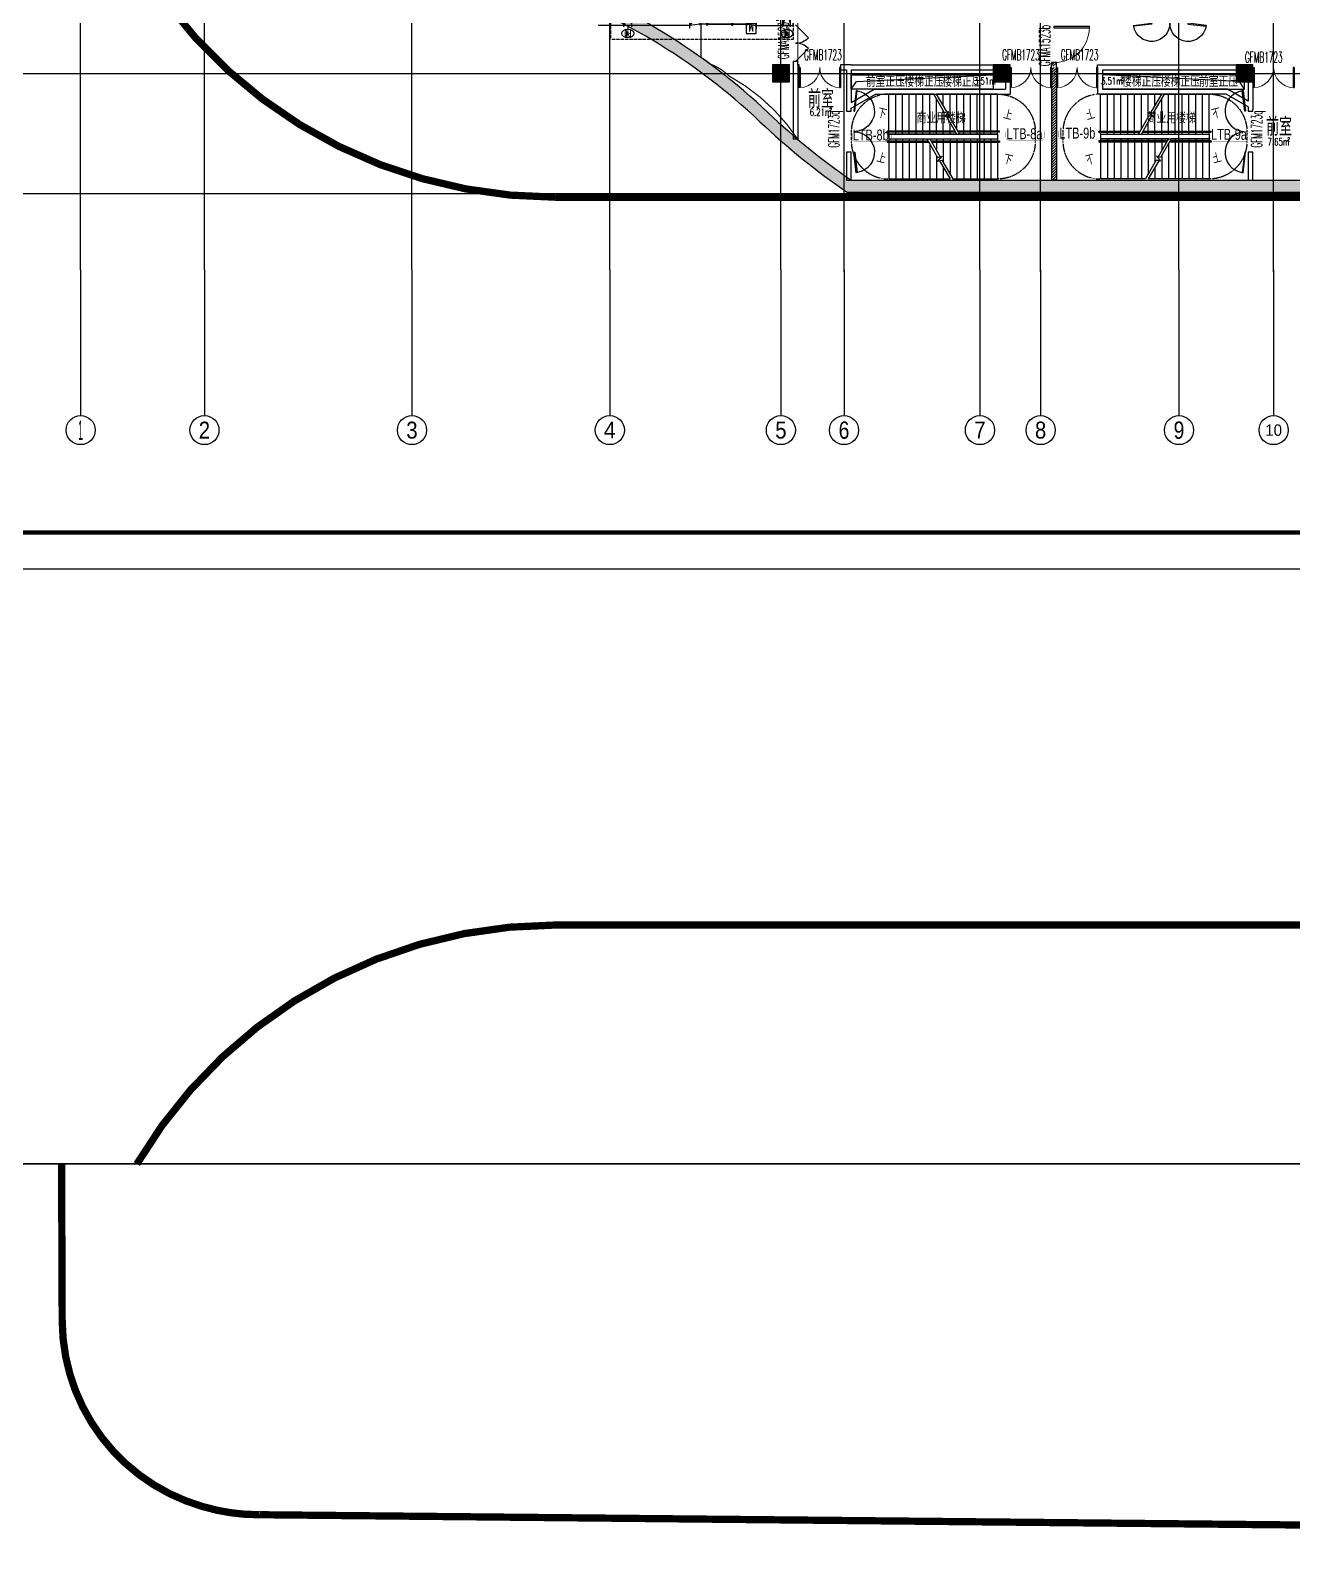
# Model space of a CAD drawing. Extents: x -12047294 to -5625356, y -1456591 to -622873.
# Drawn here: x -6088164 to -6036147, y -808714 to -746490 of the extents above; entities that cross this region are included whole.
import ezdxf
from ezdxf.enums import TextEntityAlignment as Align

# ---------------------------------------------------------------- set-up
doc = ezdxf.new("R2010")
doc.units = 0
doc.header["$LTSCALE"] = 10
doc.header["$MEASUREMENT"] = 0
for name, pattern in [('__DASH', [0.35, 0.25, -0.1]), ('CONTINOUS', [0]), ('DASH', [0.35, 0.25, -0.1]), ('DASHDOT', [1, 0.5, -0.25, 0, -0.25]), ('DASHDOT2', [0.5, 0.25, -0.125, 0, -0.125]), ('DOTE', [2.42, 2, -0.2, 0.02, -0.2]), ('HIDDEN', [0.375, 0.25, -0.125])]:
    doc.linetypes.add(name, pattern=pattern)
for name, color, linetype in [('A-COLUMN', 10, 'Continuous'), ('A-COLUMNH', 252, 'Continuous'), ('A-DIMAXIS', 3, 'Continuous'), ('A-DIMLEAD', 130, 'Continuous'), ('A-DIMSYMB', 3, 'Continuous'), ('A-DOORWIN', 151, 'Continuous'), ('A-FireH', 6, 'Continuous'), ('A-HOLE', 30, 'Continuous'), ('A-LINE', 4, 'Continuous'), ('A-STAIRS', 150, 'Continuous'), ('A-stru-conc', 1, 'Continuous'), ('A-TEXTDOOR', 181, 'Continuous'), ('A-TextNum', 211, 'Continuous'), ('A-TextRoom', 7, 'Continuous'), ('A-TEXTROOM-AREA', 33, 'Continuous'), ('A-TEXTROOM-报建', 210, 'Continuous'), ('A-TK', 7, 'Continuous'), ('A-WALL', 2, 'Continuous'), ('AXIS_TEXT', 7, 'Continuous'), ('A用地红线', 10, 'Continuous'), ('DOTE', 9, 'DOTE'), ('PUB_HATCH', 252, 'Continuous'), ('图框', 7, 'Continuous')]:
    doc.layers.add(name, color=color, linetype=linetype)
for name, color, linetype, lineweight in [('M-A-EQUIP', 156, 'Continuous', 35), ('M-A-EQUIP-MID', 156, 'DASHDOT2', 25), ('M-A-EQUIP-OTH', 156, 'CONTINOUS', 25), ('M-DAMP-E', 156, 'Continuous', 25), ('M-DAMP-M', 156, 'Continuous', 25), ('M-DAMP-SC', 156, 'Continuous', 25), ('M-DUCT-FL', 156, 'Continuous', 25), ('M-DUCT-SC', 156, 'Continuous', 20), ('M-DUCT-SX', 156, 'Continuous', 25), ('M-EQUIP-OTH', 156, 'CONTINOUS', 25)]:
    doc.layers.add(name, color=color, linetype=linetype, lineweight=lineweight)
doc.styles.add('_TCH_AXIS', font='tjromand.shx', dxfattribs={"bigfont": 'tjhts.shx'})
doc.styles.add('_TCH_DIM', font='tjromans.shx', dxfattribs={"width": 0.8, "bigfont": 'tjhztxt.shx'})
doc.styles.add('_TCH_SPACE', font='tjromans.shx', dxfattribs={"height": 5, "bigfont": 'tjhztxt.shx'})
doc.styles.add('_TCH_WINDOW', font='tjromans.shx', dxfattribs={"width": 0.7, "height": 3.5, "bigfont": 'tjhztxt.shx'})
doc.styles.add('COMPLEX', font='COMPLEX')
doc.styles.add('M-HT', font='tjromant.shx', dxfattribs={"width": 0.8, "bigfont": 'tjhts.shx'})
doc.styles.add('TKZ1_tjhts.shx', font='tjromant.shx', dxfattribs={"bigfont": 'tjhts.shx'})
doc.styles.add('房间功能', font='tjromand.shx', dxfattribs={"width": 0.75, "bigfont": 'tjhts.shx'})
doc.styles.add('注解汉字', font='tjromans.shx', dxfattribs={"width": 0.75, "bigfont": 'tjhztxt.shx'})
pattern_1 = [(45, (0, 53.85), (-53.0330298, 53.0330298), [])]

# ---------------------------------------------------------------- blocks, each defined once
blk = doc.blocks.new('fdsfasd4#$$$')
at = {"layer": 'A-COLUMNH'}
blk.add_hatch(color=256, dxfattribs=at).paths.add_polyline_path([(10147558, -2168309), (10147404, -2168809), (10190621, -2168809), (10190121, -2168309)])
at = {"layer": 'PUB_HATCH'}
for points in [[(10143792, -2165899), (10144137, -2165537, 0.107776), (10134858, -2159897), (10134358, -2160257, -0.111387)], [(10144137, -2165537), (10143792, -2165899, 0.040045), (10147404, -2168809), (10147558, -2168309, -0.03869)]]:
    blk.add_hatch(color=256, dxfattribs=at).paths.add_polyline_path(points)
at = {"layer": 'A-COLUMN'}
for p, q in [((10147558, -2168309), (10190121, -2168309)), ((10147404, -2168809), (10190621, -2168809))]:
    blk.add_line(p, q, dxfattribs=at)
for centre, radius, start, end in [((10126568, -2183990), 24979, 46.40636, 71.82959), ((10126568, -2183990), 25479, 46.40779, 71.01331), ((10163736, -2144846), 29000, 226.55073, 235.72344), ((10163736, -2144846), 28500, 226.55198, 235.41469)]:
    blk.add_arc(centre, radius, start, end, dxfattribs=at)
blk = doc.blocks.new('retretw')
at = {"layer": 'A-STAIRS', "color": 253, "linetype": '__DASH', "elevation": -100}
blk.add_lwpolyline([(1658219, -156098), (1658669, -156098)], dxfattribs=at)
at = {"layer": 'A-STAIRS', "color": 253, "linetype": '__DASH'}
for centre, start, end in [((1658244, -154548, -100), 180, 270.00021), ((1658644, -154548, -100), 269.9998, 0)]:
    blk.add_arc(centre, 1550, start, end, dxfattribs=at)
blk = doc.blocks.new('A$C2080267A')
at = {"layer": 'A-DIMSYMB', "color": 0, "elevation": 600}
for points in [[(-140, -825, 0, 0, 0), (1940, -825, 80, 0, 0), (2240, -825, 0, 0, 0)], [(4620, -825, 0, 0, 0), (2820, -825, 80, 0, 0), (2520, -825, 0, 0, 0)], [(-140, -2675, 0, 0, 0), (1660, -2675, 80, 0, 0), (1960, -2675, 0, 0, 0)], [(4620, -2675, 0, 0, 0), (2540, -2675, 80, 0, 0), (2240, -2675, 0, 0, 0)]]:
    blk.add_lwpolyline(points, format="xyseb", dxfattribs=at)
at = {"layer": 'A-STAIRS', "color": 0}
for p, q in [((1846, 0), (0, 0)), ((0, -1525), (0, 0)), ((280, -1525), (280, 0)), ((560, -1525), (560, 0)), ((840, -1525), (840, 0)), ((1120, -1525), (1120, 0)), ((1400, -1525), (1400, 0)), ((1680, -1525), (1680, 0)), ((2295, -778), (1846, 0)), ((1960, -1525), (1960, -198)), ((4480, 0), (1961, 0)), ((2395, -751), (1961, 0)), ((2240, -483), (2240, 0)), ((2520, -967), (2520, 0)), ((2800, -1452), (2800, 0)), ((3080, -1525), (3080, 0)), ((3360, -1525), (3360, 0)), ((3640, -1525), (3640, 0)), ((3920, -1525), (3920, 0)), ((4200, -1525), (4200, 0)), ((4480, -1525), (4480, 0)), ((2240, -1525), (2240, -683)), ((2475, -730), (2295, -778)), ((2303, -936), (2475, -730)), ((2475, -889), (2303, -936)), ((2799, -1650), (2375, -916)), ((2914, -1650), (2475, -889)), ((2520, -1525), (2520, -1167)), ((2726, -1525), (-75, -1525)), ((-75, -1575), (-75, -1525)), ((2755, -1575), (-75, -1575)), ((0, -1650), (0, -1575)), ((2799, -1650), (0, -1650)), ((0, -1850), (1566, -1850)), ((0, -1850), (0, -1925)), ((280, -1650), (280, -1575)), ((280, -1850), (280, -1925)), ((560, -1650), (560, -1575)), ((560, -1850), (560, -1925)), ((840, -1650), (840, -1575)), ((840, -1850), (840, -1925)), ((1120, -1650), (1120, -1575)), ((1120, -1850), (1120, -1925)), ((1400, -1650), (1400, -1575)), ((1400, -1850), (1400, -1925)), ((1566, -1850), (2005, -2611)), ((1680, -1650), (1680, -1575)), ((1681, -1850), (4480, -1850)), ((1681, -1850), (2105, -2584)), ((1960, -1650), (1960, -1575)), ((1960, -1850), (1960, -1925)), ((2240, -1650), (2240, -1575)), ((2240, -1850), (2240, -1925)), ((2520, -1650), (2520, -1575)), ((2520, -1850), (2520, -1925)), ((2800, -1850), (2800, -1925)), ((4555, -1525), (2842, -1525)), ((4555, -1575), (2871, -1575)), ((4480, -1650), (2914, -1650)), ((3080, -1650), (3080, -1575)), ((3080, -1850), (3080, -1925)), ((3360, -1650), (3360, -1575)), ((3360, -1850), (3360, -1925)), ((3640, -1650), (3640, -1575)), ((3640, -1850), (3640, -1925)), ((3920, -1650), (3920, -1575)), ((3920, -1850), (3920, -1925)), ((4200, -1650), (4200, -1575)), ((4200, -1850), (4200, -1925)), ((4480, -1650), (4480, -1575)), ((4480, -1850), (4480, -1925)), ((4555, -1575), (4555, -1525)), ((-75, -1925), (1609, -1925)), ((-75, -1925), (-75, -1975)), ((-75, -1975), (1638, -1975)), ((0, -1975), (0, -3500)), ((280, -1975), (280, -3500)), ((560, -1975), (560, -3500)), ((840, -1975), (840, -3500)), ((1120, -1975), (1120, -3500)), ((1400, -1975), (1400, -3500)), ((1680, -2048), (1680, -3500)), ((1725, -1925), (4555, -1925)), ((1754, -1975), (4555, -1975)), ((1960, -1975), (1960, -2333)), ((2240, -1975), (2240, -2817)), ((2520, -1975), (2520, -3302)), ((2800, -1975), (2800, -3500)), ((3080, -1975), (3080, -3500)), ((3360, -1975), (3360, -3500)), ((3640, -1975), (3640, -3500)), ((3920, -1975), (3920, -3500)), ((4200, -1975), (4200, -3500)), ((4480, -1975), (4480, -3500)), ((4555, -1925), (4555, -1975)), ((1960, -2533), (1960, -3500)), ((2005, -2611), (2177, -2564)), ((2177, -2564), (2005, -2770)), ((2005, -2770), (2185, -2722)), ((2085, -2749), (2519, -3500)), ((2185, -2722), (2634, -3500)), ((2240, -3017), (2240, -3500)), ((0, -3500), (2519, -3500)), ((2634, -3500), (4480, -3500))]:
    blk.add_line(p, q, dxfattribs=at)
at = {"layer": 'A-STAIRS', "rotation": 269.9999999972424}
blk.add_blockref('retretw', (154548, 1656694, 100), dxfattribs=at)
at = {"layer": 'A-STAIRS', "xscale": -1, "rotation": 89.99999999722495}
blk.add_blockref('retretw', (-150068, 1656694, 100), dxfattribs=at)
at = {"layer": 'A-TK', "color": 0, "style": '_TCH_DIM', "width": 0.8}
for s, p in [('下', (-509, -938)), ('上', (4681, -994)), ('上', (-530, -2782)), ('下', (4681, -2844))]:
    blk.add_text(s, height=350, rotation=345.53039, dxfattribs=at).set_placement(p)
blk = doc.blocks.new('*U90')
at = {"layer": 'M-DAMP-M'}
for p, q in [((0, -50), (0, 1175)), ((0, 1125), (300, 1125)), ((70, 562), (216, 1013)), ((300, -50), (300, 1175)), ((0, 0), (300, 0)), ((70, 562), (216, 113))]:
    blk.add_line(p, q, dxfattribs=at)
at = {"layer": 'M-DAMP-M', "const_width": 25}
blk.add_lwpolyline([(58, 562, 1), (82, 562, 1)], format="xyb", close=True, dxfattribs=at)
blk = doc.blocks.new('YL')
at = {"layer": 'M-A-EQUIP-OTH', "linetype": 'HIDDEN', "ltscale": 0.3}
for p, q in [((320, 72), (320, -72)), ((405, 136), (405, -136)), ((405, 136), (643, 136)), ((405, 123), (643, 123)), ((405, 105), (643, 105)), ((405, 70), (643, 70)), ((643, 136), (643, -136)), ((728, 72), (728, -72)), ((405, -70), (643, -70)), ((405, -105), (643, -105)), ((405, -123), (643, -123)), ((405, -136), (643, -136))]:
    blk.add_line(p, q, dxfattribs=at)
for centre, radius, start, end in [((430, 12), 126, 101.87003, 151.73239), ((617, 12), 126, 28.26761, 78.12997), ((1122, 225), 285, 127.89301, 232.10699), ((771, 225), 285, 307.89301, 52.10699), ((430, -12), 126, 208.26761, 258.12997), ((617, -12), 126, 281.87003, 331.73239), ((1122, -225), 285, 127.89301, 232.10699), ((771, -225), 285, 307.89301, 52.10699)]:
    blk.add_arc(centre, radius, start, end, dxfattribs=at)
blk = doc.blocks.new('hl-100-6')
at = {"layer": 'M-A-EQUIP'}
for p, q in [((0, 615.5), (0, -615.5)), ((20, 615.5), (0, 615.5)), ((20, 615.5), (20, -615.5)), ((580, 562.5), (20, 562.5)), ((620, 615.5), (580, 615.5)), ((580, 615.5), (580, -615.5)), ((600, 615.5), (600, -615.5)), ((620, -615.5), (620, 615.5)), ((1626, 562.5), (620, 562.5)), ((1646, 615.5), (1626, 615.5)), ((1626, 615.5), (1626, -615.5)), ((1646, 615.5), (1646, -615.5)), ((20, -615.5), (0, -615.5)), ((580, -562.5), (20, -562.5)), ((620, -615.5), (580, -615.5)), ((1626, -562.5), (620, -562.5)), ((1646, -615.5), (1626, -615.5))]:
    blk.add_line(p, q, dxfattribs=at)
at = {"layer": 'M-A-EQUIP-MID', "ltscale": 0.3}
for p, q in [((-100, 0), (1746, 0)), ((40, 590.5), (-20, 590.5)), ((640, 590.5), (560, 590.5)), ((1666, 590.5), (1606, 590.5)), ((40, -590.5), (-20, -590.5)), ((640, -590.5), (560, -590.5)), ((1666, -590.5), (1606, -590.5))]:
    blk.add_line(p, q, dxfattribs=at)
at = {"layer": 'M-A-EQUIP', "xscale": -0.7153820467065088, "yscale": 0.7153820467647165, "zscale": 0.71538204672}
blk.add_blockref('YL', (1606.1, 0), dxfattribs=at)
blk = doc.blocks.new('FL')
at = {"layer": 'M-DUCT-FL'}
blk.add_line((0, -100), (0, 1100), dxfattribs=at)
blk = doc.blocks.new('*U91')
at = {"layer": 'M-DAMP-E'}
for p, q in [((0, -50), (0, 850)), ((0, 800), (250, 800)), ((125, 800), (125, 950)), ((250, -50), (250, 850)), ((250, 0), (0, 0)), ((72, 507), (178, 613)), ((178, 187), (72, 293))]:
    blk.add_line(p, q, dxfattribs=at)
blk.add_lwpolyline([(-75, 950), (325, 950), (325, 1350), (-75, 1350)], close=True, dxfattribs=at)
at = {"layer": 'M-DAMP-E', "const_width": 30}
for points in [[(110, 560, 1), (140, 560, 1)], [(110, 240, 1), (140, 240, 1)]]:
    blk.add_lwpolyline(points, format="xyb", close=True, dxfattribs=at)
at = {"layer": 'M-DAMP-E'}
for centre in [(125, 560), (125, 240)]:
    blk.add_circle(centre, 30, dxfattribs=at)
at = {"layer": 'M-DAMP-E', "style": 'M-HT', "width": 0.8}
blk.add_text('M', height=250, dxfattribs=at).set_placement((125, 1150), align=Align.MIDDLE_CENTER)
blk = doc.blocks.new('FI1250K')
at = {"layer": 'M-DAMP-SC'}
for p, q in [((0, 1300), (0, -50)), ((0, 1250), (320, 1250)), ((0, 0), (320, 1250)), ((320, 0), (0, 1250)), ((160, 1250), (160, 1400)), ((320, 1300), (320, -50)), ((0, 0), (320, 0))]:
    blk.add_line(p, q, dxfattribs=at)
at = {"layer": 'M-DAMP-SC', "const_width": 25}
blk.add_lwpolyline([(147.5, 625, 1), (172.5, 625, 1)], format="xyb", close=True, dxfattribs=at)
at = {"layer": 'M-DAMP-SC'}
blk.add_circle((160, 625), 25, dxfattribs=at)
blk.add_ellipse((160, 1575), major_axis=(250, 0), ratio=0.7, start_param=-3.141592653589793, end_param=3.141592653589793, dxfattribs=at)
at = {"layer": 'M-DAMP-SC', "style": 'M-HT', "width": 1.166667}
blk.add_attdef('F', text='', height=250, dxfattribs=at).set_placement((35, 1450), (285, 1450), align=Align.FIT)
blk = doc.blocks.new('A$C26474180')
at = {"layer": 'M-DUCT-SX'}
for p, q in [((-1329, 625), (-2829, 625)), ((-2829, 625), (-2829, -625)), ((-929, 562), (-1329, 625)), ((-929, 0), (-1329, 625)), ((1017, 562), (1417, 625)), ((1017, 0), (1417, 625)), ((1417, 625), (5203, 625)), ((-1329, -625), (-929, 0)), ((1417, -625), (1017, 0)), ((-929, -562), (-1329, -625)), ((1017, -562), (1417, -625)), ((-1329, -625), (-2829, -625)), ((1417, -625), (5203, -625))]:
    blk.add_line(p, q, dxfattribs=at)
at = {"layer": 'M-EQUIP-OTH', "linetype": 'DASH'}
for p, q in [((2317, 400), (-2229, 400)), ((-2229, 400), (-2229, -400)), ((-2229, -400), (-1729, 400)), ((-1729, -400), (-2229, 400)), ((-1729, -400), (-1729, 400)), ((1817, -400), (1817, 400)), ((1817, -400), (2317, 400)), ((2317, -400), (1817, 400)), ((2317, 400), (2317, -400)), ((-2229, -400), (2317, -400))]:
    blk.add_line(p, q, dxfattribs=at)
at = {"layer": 'M-DUCT-SC'}
blk.add_blockref('*U91', (-1229, -400), dxfattribs=at)
at = {"layer": 'M-DUCT-SX'}
ref = blk.add_blockref('FI1250K', (-2729, -625), dxfattribs=at)
ref.add_attrib('F', 'FVD', dxfattribs={"layer": 'M-DAMP-SC', "height": 250, "style": 'M-HT', "width": 0.355932}).set_placement((-2694, 825), (-2444, 825), align=Align.FIT)
at = {"layer": 'M-DUCT-SX', "extrusion": (0, 0, -1), "yscale": 1.25, "zscale": -1.25, "rotation": 180}
for p, xscale in [((1329, 625), -1.25), ((-1417, 625), 1.25)]:
    blk.add_blockref('FL', p, dxfattribs=dict(at, xscale=xscale))
at = {"layer": 'M-DUCT-SX'}
ref = blk.add_blockref('FI1250K', (3817, -625), dxfattribs=at)
ref.add_attrib('F', 'FVD', dxfattribs={"layer": 'M-DAMP-SC', "height": 250, "style": 'M-HT', "width": 0.355932}).set_placement((3852, 825), (4102, 825), align=Align.FIT)
for name, p in [('hl-100-6', (-929, 0)), ('*U90', (717, -562))]:
    blk.add_blockref(name, p, dxfattribs=at)
blk = doc.blocks.new('A$C3C1216AF')
at = {"layer": 'M-EQUIP-OTH', "linetype": 'DASH'}
blk.add_lwpolyline([(0, 6500), (7500, 6500), (7500, 0), (0, 0)], close=True, dxfattribs=at)
at = {"layer": 'M-DUCT-SX'}
for p in [(2829, 3300), (2829, 1300)]:
    blk.add_blockref('A$C26474180', p, dxfattribs=at)
at = {"layer": 'M-EQUIP-OTH', "linetype": 'DASH'}
blk.add_blockref('A$C26474180', (2829, 5300), dxfattribs=at)
blk = doc.blocks.new('2015建筑类图框_A0')
at = {"const_width": 1.2}
blk.add_lwpolyline([(25, 831), (1179, 831), (1179, 10), (25, 10), (25, 831)], close=True, dxfattribs=at)
at = {"layer": '图框'}
blk.add_line((0, 0), (1189, 0), dxfattribs=at)
at = {"style": 'TKZ1_tjhts.shx', "flags": 1}
for tag, p in [('CLIENT', (1139, 392.88)), ('PROJETNAME', (1139, 295.72)), ('SHEETTITLE', (1139, 138.31))]:
    blk.add_attdef(tag, text='', height=5, dxfattribs=at).set_placement(p, align=Align.MIDDLE_CENTER)
at = {"style": 'TKZ1_tjhts.shx'}
for tag, height, p in [('SUB-PROJECT', 3.6, (1149, 282)), ('SPRONO', 3, (1168.85, 271.46)), ('DISLIN', 3.6, (1129.11, 125.02)), ('STAGE', 3.6, (1168.85, 124.59)), ('REV', 3, (1168.42, 115.09)), ('SHENO', 3, (1128.97, 114.1))]:
    blk.add_attdef(tag, text='', height=height, dxfattribs=at).set_placement(p, align=Align.MIDDLE_CENTER)
at = {"style": 'TKZ1_tjhts.shx', "width": 0.6}
blk.add_attdef('PRONO', text='', height=3, dxfattribs=at).set_placement((1129.12, 271.77), align=Align.MIDDLE_CENTER)
blk = doc.blocks.new('*U174')
at = {"layer": '图框'}
blk.add_blockref('2015建筑类图框_A0', (0, 0), dxfattribs=at)
blk = doc.blocks.new('$DorLib2D$00000021')
for p, q in [((-0.993, 0.203), (-0.996, 0.181)), ((-0.996, 0.181), (-0.5, 0.12)), ((-0.497, 0.142), (-0.993, 0.203)), ((-0.5, 0.12), (-0.497, 0.142)), ((0.497, 0.142), (0.993, 0.203)), ((0.5, 0.12), (0.497, 0.142)), ((0.996, 0.181), (0.5, 0.12)), ((0.993, 0.203), (0.996, 0.181))]:
    blk.add_line(p, q)
blk.add_lwpolyline([(0.996, 0.181), (0.993, 0.203), (0.993, 0.203)])
for centre, start, end in [((-0.5, 0.12), 0, 170.3998), ((0.5, 0.12), 9.6002, 180)]:
    blk.add_arc(centre, 0.5, start, end)
blk = doc.blocks.new('$DorLib2D$00000002')
for p, q in [((-0.5, 0), (-0.5, 0.4875)), ((-0.475, 0.4875), (-0.5, 0.4875)), ((-0.475, 0), (-0.475, 0.4875)), ((0.475, 0), (0.475, 0.4875)), ((0.475, 0.4875), (0.5, 0.4875)), ((0.5, 0), (0.5, 0.4875)), ((-0.5, 0), (-0.475, 0)), ((0.5, 0), (0.475, 0))]:
    blk.add_line(p, q)
at = {"lineweight": 13}
for centre, start, end in [((-0.4875, 0), 0, 88.53072), ((0.4875, 0), 91.46928, 180)]:
    blk.add_arc(centre, 0.4875, start, end, dxfattribs=at)
blk = doc.blocks.new('$DorLib2D$00000001')
for p, q in [((0.45, 0.975), (0.5, 0.975)), ((0.45, 0), (0.45, 0.975)), ((0.5, 0), (0.5, 0.975)), ((0.5, 0), (0.45, 0))]:
    blk.add_line(p, q)
at = {"lineweight": 13}
blk.add_arc((0.475, 0), 0.975, 91.4693, 180, dxfattribs=at)
blk = doc.blocks.new('$DorLib2D$00000116')
at = {"color": 0}
for p, q in [((-0.5, 0), (-0.146, 0.354)), ((0.5, 0), (0.146, 0.354))]:
    blk.add_line(p, q, dxfattribs=at)
for centre, start, end in [((-0.5, 0), 0, 45), ((0.5, 0), 135, 180)]:
    blk.add_arc(centre, 0.5, start, end, dxfattribs=at)
blk = doc.blocks.new('_FZH')
blk.add_lwpolyline([(-0.5, -0.5), (0.5, -0.5), (0.5, 0.5), (-0.5, 0.5)], close=True)
at = {"layer": 'PUB_HATCH'}
blk.add_solid([(-0.5, -0.5), (0.5, -0.5), (-0.5, 0.5), (0.5, 0.5)], dxfattribs=at)
blk = doc.blocks.new('_AXISO')
blk.add_circle((0, 0), 0.5)
at = {"layer": 'AXIS_TEXT', "style": 'COMPLEX', "width": 1.041667}
blk.add_attdef('A', text='', height=0.56, dxfattribs=at).set_placement((-0.25, -0.28), (0.25, -0.28), align=Align.FIT)

msp = doc.modelspace()

# ---------------------------------------------------------------- hatches: boundary and pattern name
at = {"layer": 'A-FireH'}
h = msp.add_hatch(dxfattribs=at)
h.set_pattern_fill('普通砖', color=256, scale=30, style=0)
h.set_pattern_definition(pattern_1)
h.paths.add_polyline_path([(-6045886.1, -747923.4), (-6045886.1, -747823.4), (-6046086.1, -747823.4), (-6046086.1, -747923.4), (-6045986.1, -748023.4)])
h = msp.add_hatch(dxfattribs=at)
h.set_pattern_fill('普通砖', color=256, scale=30, style=0)
h.set_pattern_definition(pattern_1)
h.paths.add_polyline_path([(-6045986.1, -748023.4), (-6046086.1, -748123.4), (-6046086.1, -752673.9), (-6045886.1, -752673.9), (-6045886.1, -748123.4)])

# ---------------------------------------------------------------- linework, layer by layer
at = {"layer": 'A-DIMAXIS'}
for p, q in [((-6086086.1, -756373.6), (-6086086.1, -762373.6)), ((-6080986.1, -756373.6), (-6080986.1, -762373.6)), ((-6072436.1, -756373.6), (-6072436.1, -762373.6)), ((-6064286.1, -756373.6), (-6064286.1, -762373.6)), ((-6057236.1, -756373.6), (-6057236.1, -762373.6)), ((-6054636.1, -756373.6), (-6054636.1, -762373.6)), ((-6049036.1, -756373.6), (-6049036.1, -762373.6)), ((-6046536.1, -756373.6), (-6046536.1, -762373.6)), ((-6040836.1, -756373.6), (-6040836.1, -762373.6)), ((-6036936.1, -756373.6), (-6036936.1, -762373.6))]:
    msp.add_line(p, q, dxfattribs=at)
at = {"layer": 'A-HOLE'}
for points in [[(-6054336.1, -748323.4), (-6048486.1, -748323.4), (-6048486.1, -748923.4), (-6054336.1, -748923.4)], [(-6038136.1, -748323.4), (-6043986.1, -748323.4), (-6043986.1, -748923.4), (-6038136.1, -748923.4)]]:
    msp.add_lwpolyline(points, close=True, dxfattribs=at)
for points in [[(-6054336.1, -748923.4), (-6054125.9, -748598), (-6048486.1, -748323.4)], [(-6038136.1, -748923.4), (-6038346.4, -748598), (-6043986.1, -748323.4)]]:
    msp.add_lwpolyline(points, dxfattribs=at)
at = {"layer": 'A-LINE', "linetype": 'DASH', "ltscale": 2, "const_width": 50, "elevation": -100}
msp.add_lwpolyline([(-6060531.2, -728373.3), (-6056536.1, -728373.3), (-6056536.1, -750988.1, 0.1215419), (-6059376.8, -748373.3, 0.1110566), (-6060163.1, -747881.5, 0.0153267), (-6060531.2, -747610.2)], format="xyb", close=True, dxfattribs=at)
at = {"layer": 'A-TextNum', "const_width": 5}
for points in [[(-6054164.2, -750627.7), (-6052829.6, -750627.7, -0.4142136), (-6052694.6, -750762.7), (-6052694.6, -750955.4, -0.4142136), (-6052829.6, -751090.4), (-6054164.2, -751090.4, -0.4142136), (-6054299.2, -750955.4), (-6054299.2, -750762.7, -0.4142136)], [(-6047831.7, -750574.5), (-6046497.1, -750574.5, -0.4142136), (-6046362.1, -750709.5), (-6046362.1, -750902.2, -0.4142136), (-6046497.1, -751037.2), (-6047831.7, -751037.2, -0.4142136), (-6047966.7, -750902.2), (-6047966.7, -750709.5, -0.4142136)], [(-6045652.5, -750550.6), (-6044317.9, -750550.6, -0.4142136), (-6044182.9, -750685.6), (-6044182.9, -750878.3, -0.4142136), (-6044317.9, -751013.3), (-6045652.5, -751013.3, -0.4142136), (-6045787.5, -750878.3), (-6045787.5, -750685.6, -0.4142136)], [(-6039406.5, -750600.9), (-6038071.9, -750600.9, -0.4142136), (-6037936.9, -750735.9), (-6037936.9, -750928.6, -0.4142136), (-6038071.9, -751063.6), (-6039406.5, -751063.6, -0.4142136), (-6039541.5, -750928.6), (-6039541.5, -750735.9, -0.4142136)]]:
    msp.add_lwpolyline(points, format="xyb", close=True, dxfattribs=at)
at = {"layer": 'A-WALL'}
for p, q in [((-6056536.1, -747773.4), (-6056736.1, -747773.4)), ((-6056736.1, -747773.4), (-6056736.1, -747923.4)), ((-6056736.1, -747923.4), (-6056736.1, -750988.1)), ((-6056536.1, -747923.4), (-6056536.1, -747773.4)), ((-6056486.1, -747923.4), (-6056536.1, -747923.4)), ((-6056486.1, -748123.4), (-6056486.1, -747923.4)), ((-6054336.1, -747923.4), (-6054786.1, -747923.4)), ((-6054786.1, -747923.4), (-6054786.1, -748123.4)), ((-6054336.1, -747923.4), (-6047786.1, -747923.4)), ((-6047786.1, -748123.4), (-6047786.1, -747923.4)), ((-6045886.1, -747823.4), (-6046086.1, -747823.4)), ((-6046086.1, -747823.4), (-6046086.1, -747923.4)), ((-6046086.1, -748123.4), (-6046086.1, -747923.4)), ((-6045886.1, -747923.4), (-6045886.1, -747823.4)), ((-6045886.1, -748123.4), (-6045886.1, -747923.4)), ((-6044186.1, -748123.4), (-6044186.1, -747923.4)), ((-6044186.1, -747923.4), (-6037786.1, -747923.4)), ((-6037786.1, -748123.4), (-6037786.1, -747923.4)), ((-6056536.1, -748123.4), (-6056486.1, -748123.4)), ((-6056536.1, -748123.4), (-6056536.1, -750988.1)), ((-6054786.1, -748123.4), (-6054536.1, -748123.4)), ((-6054536.1, -748123.4), (-6054536.1, -749700.8)), ((-6054336.1, -748123.4), (-6054336.1, -749469.8)), ((-6054336.1, -748123.4), (-6047986.1, -748123.4)), ((-6047986.1, -748123.4), (-6047986.1, -748923.4)), ((-6047786.1, -748123.4), (-6047786.1, -749123.4)), ((-6046086.1, -748123.4), (-6046086.1, -752673.9)), ((-6045886.1, -748123.4), (-6045886.1, -752673.9)), ((-6044186.1, -748123.4), (-6044186.1, -749123.4)), ((-6043986.1, -748123.4), (-6043986.1, -748923.4)), ((-6043986.1, -748123.4), (-6037986.1, -748123.4)), ((-6037986.1, -748123.4), (-6037986.1, -749412.1)), ((-6037786.1, -748123.4), (-6037786.1, -749758.5)), ((-6054336.1, -749469.8), (-6053389.7, -748923.4)), ((-6054336.1, -749700.8), (-6053336.1, -749123.4)), ((-6053389.7, -748923.4), (-6047986.1, -748923.4)), ((-6053336.1, -749123.4), (-6047786.1, -749123.4)), ((-6038886.1, -749123.4), (-6044186.1, -749123.4)), ((-6038832.6, -748923.4), (-6043986.1, -748923.4)), ((-6037986.1, -749643), (-6038886.1, -749123.4)), ((-6037986.1, -749412.1), (-6038832.6, -748923.4)), ((-6054536.1, -749700.8), (-6054536.1, -749823.4)), ((-6054336.1, -749823.4), (-6054336.1, -749700.8)), ((-6037986.1, -749643), (-6037986.1, -749823.4)), ((-6037786.1, -749823.4), (-6037786.1, -749758.5)), ((-6054536.1, -749823.4), (-6054336.1, -749823.4)), ((-6037986.1, -749823.4), (-6037786.1, -749823.4)), ((-6056536.1, -750988.1), (-6056736.1, -750988.1)), ((-6052786.2, -750773.4), (-6048306.2, -750773.4)), ((-6052786.2, -750773.4), (-6052786.2, -750973.4)), ((-6052786.2, -750973.4), (-6048306.2, -750973.4)), ((-6048306.2, -750773.4), (-6048306.2, -750973.4)), ((-6044066.1, -750773.4), (-6039586.1, -750773.4)), ((-6044066.1, -750773.4), (-6044066.1, -750973.4)), ((-6044066.1, -750973.4), (-6039586.1, -750973.4)), ((-6039586.1, -750773.4), (-6039586.1, -750973.4)), ((-6054336.1, -751523.4), (-6054536.1, -751523.4)), ((-6054536.1, -751523.4), (-6054536.1, -752671.8)), ((-6054336.1, -752671.8), (-6054336.1, -751523.4)), ((-6037786.1, -751523.4), (-6037986.1, -751523.4)), ((-6037986.1, -751523.4), (-6037986.1, -752673.9)), ((-6037786.1, -752673.9), (-6037786.1, -751523.4)), ((-6054536.1, -752671.8), (-6054336.1, -752671.8)), ((-6045886.1, -752673.9), (-6046086.1, -752673.9)), ((-6037986.1, -752673.9), (-6037786.1, -752673.9))]:
    msp.add_line(p, q, dxfattribs=at)
at = {"layer": 'A用地红线', "color": 14, "linetype": 'DASHDOT', "ltscale": 3, "const_width": 300, "elevation": -100}
msp.add_lwpolyline([(-6086536.7, -666374.4, -0.4142685), (-6078536.1, -658373.6), (-6011536.9, -658373.6, -0.4142223), (-5991536.1, -678373.5), (-5991536.9, -745373.9, -0.3336182), (-5997304.2, -753056.7, -0.0708226), (-5999536.8, -753373.6), (-6066536, -753373.5, -0.4142223), (-6086536.8, -733373.7), (-6086536.7, -666373.6)], format="xyb", close=True, dxfattribs=at)
for points in [[(-6083768.9, -793223.5, -0.2656218), (-6066536, -783374), (-5999536.8, -783374.1, -0.399108), (-5991536.1, -791373.8), (-5991536.2, -793223.5)], [(-6086871.4, -793223.5), (-6086845.8, -799687.7, 0.333625), (-6081046.9, -807346.8, 0.0739432), (-6078717.3, -807680.2), (-6002872.2, -808430.5, 0.3930559), (-5991056.4, -800543.3), (-5991085.5, -793223.5)]]:
    msp.add_lwpolyline(points, format="xyb", dxfattribs=at)
at = {"layer": 'Defpoints', "color": 251, "elevation": -100}
for points in [[(-6142689.5, -793223.5), (-5902002.6, -793223.5), (-5902002.6, -623023.5), (-6142689.5, -623023.5)], [(-6126086.8, -623023.5), (-5955586.8, -623023.5), (-5955586.8, -793223.5), (-6126086.8, -793223.5)]]:
    msp.add_lwpolyline(points, close=True, dxfattribs=at)
at = {"layer": 'DOTE'}
for p, q in [((-6086086.1, -756373.6), (-6086086.1, -655372.8)), ((-6080986.1, -756373.6), (-6080986.1, -655372.8)), ((-6072436.1, -756373.6), (-6072436.1, -655372.8)), ((-6064286.1, -756373.6), (-6064286.1, -655372.8)), ((-6049036.1, -756373.6), (-6049036.1, -721473.4)), ((-6040836.1, -756373.6), (-6040836.1, -721473.4)), ((-6089538.8, -748273.4), (-5988539.2, -748273.4)), ((-6089538.8, -753223.4), (-5988539.2, -753223.4))]:
    msp.add_line(p, q, dxfattribs=at)
at = {"layer": 'DOTE', "linetype": 'DOTE'}
for p, q in [((-6054636.1, -756448.6), (-6054636.1, -655372.8)), ((-6046536.1, -756448.6), (-6046536.1, -655372.8)), ((-6036936.1, -756448.6), (-6036936.1, -655372.8)), ((-6057236.1, -756373.6), (-6057236.1, -721473.4))]:
    msp.add_line(p, q, dxfattribs=at)

# ---------------------------------------------------------------- block references
msp.add_blockref('A$C2080267A', (-6052786.2, -749123.4))
at = {"xscale": -1}
msp.add_blockref('A$C2080267A', (-6039586.1, -749123.4), dxfattribs=at)
at = {"layer": 'A-COLUMN', "xscale": 700, "yscale": 700, "zscale": 700}
for p in [(-6057236.1, -748273.4), (-6048136.1, -748273.4), (-6038136.1, -748273.4)]:
    msp.add_blockref('_FZH', p, dxfattribs=at)
at = {"layer": 'A-DIMAXIS'}
ref = msp.add_blockref('_AXISO', (-6086086.1, -762973.6), dxfattribs=dict(at, xscale=1200, yscale=1200, zscale=1200))
ref.add_attrib('A', '1', dxfattribs={"height": 817.2, "style": '_TCH_AXIS'}).set_placement((-6086183.4, -763382.1), (-6085988.9, -763382.1), align=Align.FIT)
ref = msp.add_blockref('_AXISO', (-6080986.1, -762973.6), dxfattribs=dict(at, xscale=1200, yscale=1200, zscale=1200))
ref.add_attrib('A', '2', dxfattribs={"height": 698.9, "style": '_TCH_AXIS'}).set_placement((-6081219.1, -763323), (-6080753.2, -763323), align=Align.FIT)
ref = msp.add_blockref('_AXISO', (-6072436.1, -762973.6), dxfattribs=dict(at, xscale=1200, yscale=1200, zscale=1200))
ref.add_attrib('A', '3', dxfattribs={"height": 698.9, "style": '_TCH_AXIS'}).set_placement((-6072669.1, -763323), (-6072203.2, -763323), align=Align.FIT)
ref = msp.add_blockref('_AXISO', (-6064286.1, -762973.6), dxfattribs=dict(at, xscale=1200, yscale=1200, zscale=1200))
ref.add_attrib('A', '4', dxfattribs={"height": 683.5, "style": '_TCH_AXIS'}).set_placement((-6064530.3, -763315.3), (-6064042, -763315.3), align=Align.FIT)
ref = msp.add_blockref('_AXISO', (-6057236.1, -762973.6), dxfattribs=dict(at, xscale=1200, yscale=1200, zscale=1200))
ref.add_attrib('A', '5', dxfattribs={"height": 698.9, "style": '_TCH_AXIS'}).set_placement((-6057469.1, -763323), (-6057003.2, -763323), align=Align.FIT)
ref = msp.add_blockref('_AXISO', (-6054636.1, -762973.6), dxfattribs=dict(at, xscale=1200, yscale=1200, zscale=1200))
ref.add_attrib('A', '6', dxfattribs={"height": 714.2, "style": '_TCH_AXIS'}).set_placement((-6054857.2, -763330.7), (-6054415.1, -763330.7), align=Align.FIT)
ref = msp.add_blockref('_AXISO', (-6049036.1, -762973.6), dxfattribs=dict(at, xscale=1200, yscale=1200, zscale=1200))
ref.add_attrib('A', '7', dxfattribs={"height": 698.9, "style": '_TCH_AXIS'}).set_placement((-6049269.1, -763323), (-6048803.2, -763323), align=Align.FIT)
ref = msp.add_blockref('_AXISO', (-6046536.1, -762973.6), dxfattribs=dict(at, xscale=1200, yscale=1200, zscale=1200))
ref.add_attrib('A', '8', dxfattribs={"height": 698.9, "style": '_TCH_AXIS'}).set_placement((-6046769.1, -763323), (-6046303.2, -763323), align=Align.FIT)
ref = msp.add_blockref('_AXISO', (-6040836.1, -762973.6), dxfattribs=dict(at, xscale=1200, yscale=1200, zscale=1200))
ref.add_attrib('A', '9', dxfattribs={"height": 714.2, "style": '_TCH_AXIS'}).set_placement((-6041057.2, -763330.7), (-6040615.1, -763330.7), align=Align.FIT)
ref = msp.add_blockref('_AXISO', (-6036936.1, -762973.6), dxfattribs=dict(at, xscale=1200, yscale=1200, zscale=1200))
ref.add_attrib('A', '10', dxfattribs={"height": 471.11, "style": '_TCH_AXIS', "width": 1.033333}).set_placement((-6037283.9, -763209.1), (-6036588.4, -763209.1), align=Align.FIT)
at = {"layer": 'A-DOORWIN'}
ref = msp.add_blockref('$DorLib2D$00000021', (-6041211.3, -746023.4), dxfattribs=dict(at, xscale=1500, yscale=-1500, zscale=1500, rotation=359.999993476403))
ref.add_attrib('A', 'M1527', (-6041622.6, -745676.7), dxfattribs={"layer": 'A-TEXTDOOR', "height": 446.25, "rotation": 359.999993, "style": '_TCH_WINDOW', "width": 0.494118})
ref = msp.add_blockref('$DorLib2D$00000116', (-6056636.1, -747023.4), dxfattribs=dict(at, xscale=1500, yscale=1500, zscale=1500, rotation=270))
ref.add_attrib('A', 'GFMA1523', (-6056909, -747680.7), dxfattribs={"layer": 'A-TEXTDOOR', "height": 446.25, "rotation": 90, "style": '_TCH_WINDOW', "width": 0.494118})
at = {"layer": 'A-DOORWIN', "xscale": -1500, "yscale": 1500, "zscale": -1500, "rotation": 269.999997715141}
msp.add_blockref('$DorLib2D$00000001', (-6045986.1, -747073.4), dxfattribs=at)
at = {"layer": 'A-DOORWIN'}
ref = msp.add_blockref('$DorLib2D$00000002', (-6055636.1, -748023.4), dxfattribs=dict(at, xscale=-1700, yscale=-1700, zscale=-1700, rotation=359.9999999748507))
ref.add_attrib('A', 'GFMB1723', (-6056281, -747726.7), dxfattribs={"layer": 'A-TEXTDOOR', "height": 446.25, "style": '_TCH_WINDOW', "width": 0.494118})
ref = msp.add_blockref('$DorLib2D$00000002', (-6046936.1, -748023.4), dxfattribs=dict(at, xscale=-1700, yscale=-1700, zscale=-1700, rotation=359.9999999748502))
ref.add_attrib('A', 'GFMB1723', (-6048123, -747726.7), dxfattribs={"layer": 'A-TEXTDOOR', "height": 446.25, "style": '_TCH_WINDOW', "width": 0.494118})
ref = msp.add_blockref('$DorLib2D$00000002', (-6045036.1, -748023.4), dxfattribs=dict(at, xscale=-1700, yscale=-1700, zscale=-1700, rotation=359.9999999748498))
ref.add_attrib('A', 'GFMB1723', (-6045706.1, -747726.7), dxfattribs={"layer": 'A-TEXTDOOR', "height": 446.25, "style": '_TCH_WINDOW', "width": 0.494118})
ref = msp.add_blockref('$DorLib2D$00000002', (-6036936.1, -748023.4), dxfattribs=dict(at, xscale=-1700, yscale=-1700, zscale=-1700, rotation=359.9999999749028))
ref.add_attrib('A', 'GFMB1723', (-6038119, -747826.7), dxfattribs={"layer": 'A-TEXTDOOR', "height": 446.25, "style": '_TCH_WINDOW', "width": 0.494118})
ref = msp.add_blockref('$DorLib2D$00000021', (-6054436.1, -750673.4), dxfattribs=dict(at, xscale=-1700, yscale=1700, zscale=-1700, rotation=270))
ref.add_attrib('A', 'GFM1723q', (-6054832.9, -751330.7), dxfattribs={"layer": 'A-TEXTDOOR', "height": 446.25, "rotation": 90, "style": '_TCH_WINDOW', "width": 0.494118})
ref = msp.add_blockref('$DorLib2D$00000021', (-6037886.1, -750673.4), dxfattribs=dict(at, xscale=-1700, yscale=-1700, zscale=-1700, rotation=270))
ref.add_attrib('A', 'GFM1723q', (-6037414.9, -751330.7), dxfattribs={"layer": 'A-TEXTDOOR', "height": 446.25, "rotation": 90, "style": '_TCH_WINDOW', "width": 0.494118})
at = {"layer": 'A-HOLE', "rotation": 180}
msp.add_blockref('A$C3C1216AF', (-6056736.1, -740373.4), dxfattribs=at)
at = {"layer": 'A-stru-conc'}
msp.add_blockref('fdsfasd4#$$$', (-16201893.9, 1415636.1, -100), dxfattribs=at)
at = {"layer": '图框', "xscale": 150, "yscale": 150, "zscale": 150}
msp.add_blockref('*U174', (-6102389.8, -768693.7, -200), dxfattribs=at)

# ---------------------------------------------------------------- texts
at = {"layer": 'A-DIMLEAD', "style": '注解汉字', "width": 0.75}
for s, p in [('前室正压', (-6053742, -748829.6)), ('楼梯正压', (-6052150, -748829.6)), ('楼梯正压', (-6050587.5, -748829.6)), ('楼梯正压', (-6043184.3, -748829.6)), ('楼梯正压', (-6041589.8, -748829.6)), ('前室正压', (-6040013.9, -748829.6))]:
    msp.add_text(s, height=450, dxfattribs=at).set_placement(p)
at = {"layer": 'A-TEXTDOOR', "style": '_TCH_WINDOW', "width": 0.494118}
msp.add_text('GFMA1523b', height=446.25, rotation=89.999998, dxfattribs=at).set_placement((-6046143.5, -747974.2))
at = {"layer": 'A-TextNum', "style": '房间功能', "width": 0.75}
for s, p in [('LTB-8b', (-6054274.2, -751035)), ('LTB-8a', (-6047941.7, -750981.9)), ('LTB-9b', (-6045762.5, -750958)), ('LTB-9a', (-6039516.5, -751008.3))]:
    msp.add_text(s, height=450, dxfattribs=at).set_placement(p)
at = {"layer": 'A-TextRoom', "style": '注解汉字', "width": 0.75}
for p in [(-6056120, -749699.4), (-6037246.5, -750842.4)]:
    msp.add_text('前室', height=750, dxfattribs=at).set_placement(p)
at = {"layer": 'A-TEXTROOM-AREA', "style": '_TCH_SPACE', "width": 0.705882}
for s, height, p in [('3.51m', 297.5, (-6049287.1, -748734.9)), ('2', 148.8, (-6048479.4, -748559.9)), ('3.51m', 297.5, (-6044049.4, -748734.9)), ('2', 148.8, (-6043241.7, -748559.9)), ('6.21m', 297.5, (-6056050.6, -750015.9)), ('2', 148.8, (-6055242.9, -749840.9)), ('7.65m', 297.5, (-6037184.1, -751238.9)), ('2', 148.8, (-6036376.4, -751063.9))]:
    msp.add_text(s, height=height, dxfattribs=at).set_placement(p)
at = {"layer": 'A-TEXTROOM-报建', "style": '注解汉字', "width": 0.75}
for p in [(-6051644.9, -750329.1), (-6042166.4, -750329.1)]:
    msp.add_text('商业用楼梯', height=450, dxfattribs=at).set_placement(p)

doc.saveas('drawing.dxf')
